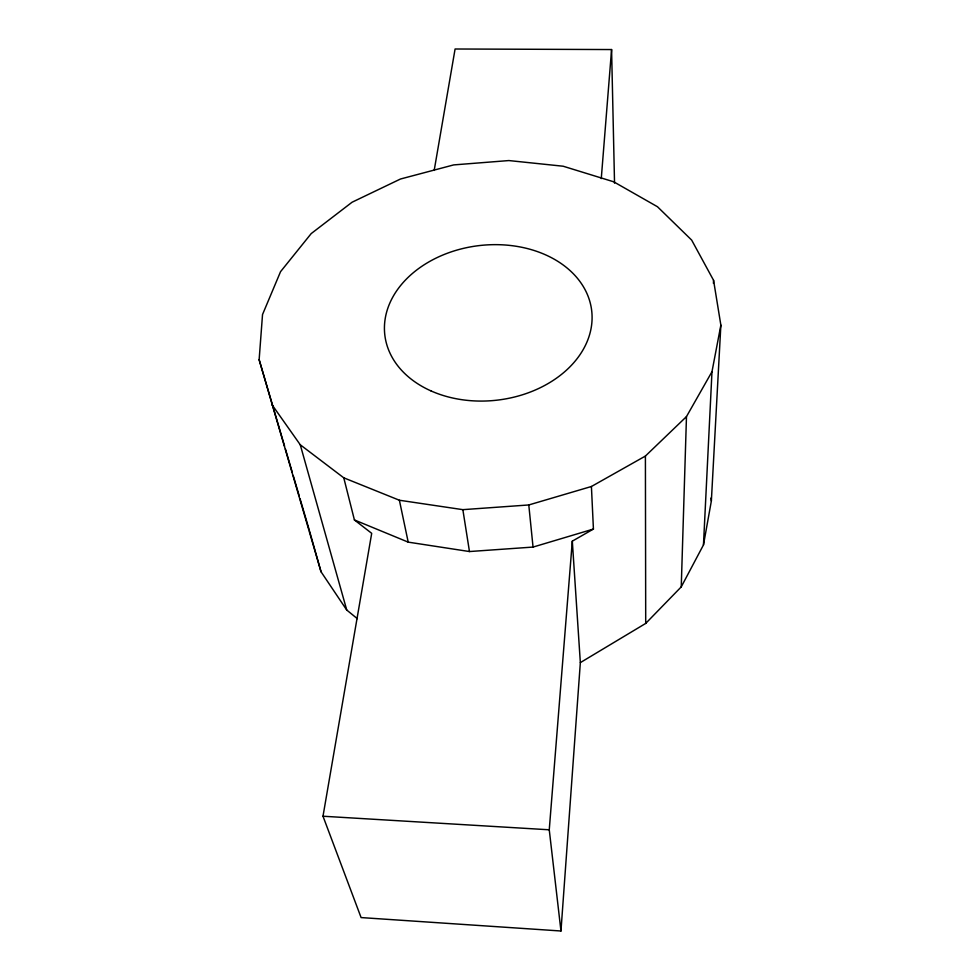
<?xml version="1.0" encoding="UTF-8"?>
<svg xmlns="http://www.w3.org/2000/svg" width="980" height="980" viewBox="0 0 980 980"><rect width="100%" height="100%" fill="white"/><g stroke="black" fill="none" stroke-linecap="round" stroke-linejoin="round"><path stroke-width="1.47" d="M271.656 404.25L300.26 444.773L343.772 477.824L354.417 519.951L371.702 533.328L322.996 816.23L361.093 917.574L560.964 931L580.344 662.615L645.71 623.415L681.247 586.873L686.478 416.598L711.982 371.714L720.864 325.14L713.562 280.305L691.672 240.1L657.458 206.731L613.652 181.778L563.145 166.22L508.865 160.561L453.691 164.91L400.489 179.009L352.077 202.223L311.211 233.583L280.55 271.668L262.53 314.531L259.137 359.709L321.024 571.757L346.749 610.05L357.32 618.662M713.428 283.355L713.562 280.305M681.247 586.873L703.469 544.929L711.982 371.714M703.469 544.929L711.358 500.988L720.864 325.14M560.964 931L549.253 829.791L572.308 541.156L593.427 529.053L591.418 486.497L645.404 456.055L686.478 416.598M601.267 178.593L611.581 49.551L455.088 49L434.189 170.41M354.417 519.951L408.207 542.136L469.469 551.544L533.047 547.073L593.427 529.053M343.772 477.824L399.387 500.241L462.854 509.661L528.784 504.957L591.418 486.497M322.996 816.23L549.253 829.791M259.137 359.709L284.568 446.121M285.425 449.048L292.322 472.47M293.179 475.41L299.219 495.905M300.076 498.832L309.129 529.592M300.26 444.773L346.749 610.05M309.545 531.038L321.024 571.757M399.387 500.241L408.207 542.136M462.854 509.661L469.469 551.544M710.941 498.048L711.358 500.988M528.784 504.957L533.047 547.073M572.308 541.156L580.344 662.615M611.581 49.551L614.534 183.125M645.404 456.055L645.71 623.415M431.077 390.947A104.15 77.8 -6.7 0 0 591.908 322.151A104.15 77.8 -6.7 0 0 441.76 255.486A104.15 77.8 -6.7 0 0 431.077 390.947"/></g></svg>
